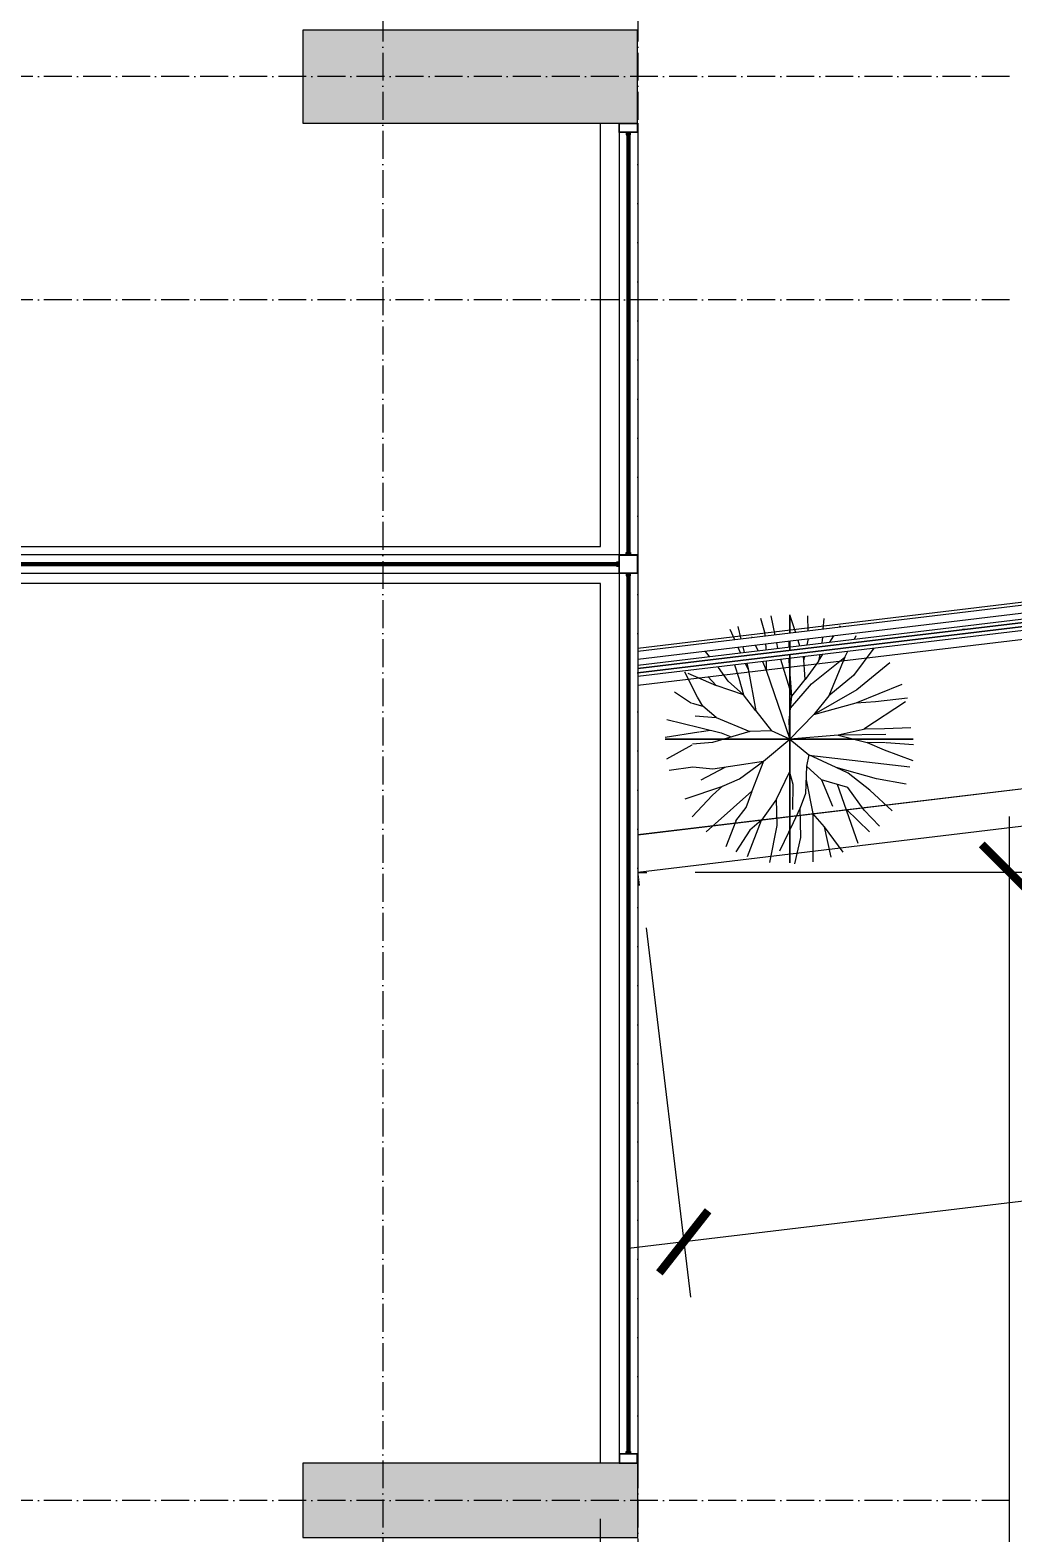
# Model space of a CAD drawing. Header units: millimetres. Extents: x -20215 to 101892, y -17414 to 45470.
# Drawn here: x 37733 to 43019, y 11275 to 19350 of the extents above; entities that cross this region are included whole.
import ezdxf

# ---------------------------------------------------------------- set-up
doc = ezdxf.new("R2010")
doc.units = ezdxf.units.MM
doc.set_wipeout_variables(frame=1)
doc.linetypes.add('Grid Line', pattern=[4.2, 3, -0.6, 0, -0.6])
doc.linetypes.add('Hidden 1_8_', pattern=[4.7625, 3.175, -1.5875])
for name, color, linetype, lineweight in [('A-DETL-HDLN', 161, 'Hidden 1_8_', 5), ('CUA', 31, 'Continuous', 9), ('DIM', 1, 'Continuous', 5), ('G-IMPT', 8, 'Continuous', 5), ('L-SITE', 91, 'Continuous', 5), ('NET THAY 1', 41, 'Continuous', 5), ('NET THAY 2', 55, 'Continuous', 5), ('NET-CAT', 3, 'Continuous', 15), ('NET-THAY', 2, 'Continuous', 9), ('TRUC', 225, 'Continuous', 5), ('X-COT HAM$0$LC.HA', 8, 'Continuous', 9)]:
    doc.layers.add(name, color=color, linetype=linetype, lineweight=lineweight)
doc.styles.add('TA1', font='arial_0.ttf')
doc.dimstyles.new('D_200_KTx2', dxfattribs={"dimtxt": 400, "dimasz": 300, "dimexe": 300, "dimexo": 300, "dimgap": 160, "dimtad": 1, "dimdec": 0, "dimzin": 9, "dimtxsty": 'TA1', "dimblk": 'ARCHTICK', "dimcen": 1, "dimdle": 300, "dimclrd": 256, "dimclre": 256, "dimclrt": 7, "dimadec": 0, "dimazin": 0, "dimtfac": 1, "dimtdec": 0, "dimtix": 1, "dimtmove": 1, "dimatfit": 3, "dimldrblk": 'ARCHTICK', "dimfxl": 0, "dimtolj": 1, "dimtzin": 0, "dimlwd": -1, "dimlwe": -1, "dimarcsym": 0})

# ---------------------------------------------------------------- blocks, each defined once
blk = doc.blocks.new('ALC1807-ASCENT PLAZA-KET CAU_rvt-1-MẶT BẰNG TẦNG 4')
at = {"layer": 'X-COT HAM$0$LC.HA'}
h = blk.add_hatch(color=256, dxfattribs=at)
h.dxf.hatch_style = 1
h.paths.add_polyline_path([(39199.8, 19349.9), (39199.8, 18849.9), (40999.8, 18849.9), (40999.8, 19349.9)])
h = blk.add_hatch(color=256, dxfattribs=at)
h.dxf.hatch_style = 1
h.paths.add_polyline_path([(39200.5, 11649.9), (39200.5, 11249.9), (41000.5, 11249.9), (41000.5, 11649.9)])
at = {"ltscale": 1000}
for points in [[(39199.8, 19349.9), (39199.8, 18849.9), (40999.8, 18849.9), (40999.8, 19349.9)], [(39200.5, 11649.9), (39200.5, 11249.9), (41000.5, 11249.9), (41000.5, 11649.9)]]:
    blk.add_lwpolyline(points, close=True, dxfattribs=at)
blk = doc.blocks.new('Railing - NBS_RailInfillPnl_Post-1648199-MẶT BẰNG TẦNG 4')
at = {"layer": 'NET THAY 2'}
for p, q in [((-13, -5), (-13, 5)), ((13, 5), (13, -5))]:
    blk.add_line(p, q, dxfattribs=at)
blk = doc.blocks.new('Railing - Railing-1506754-MẶT BẰNG TẦNG 4')
at = {"layer": 'NET THAY 1'}
for p, q in [((41000.5, 15877.7), (58462.4, 17969.9)), ((41000.5, 15938.2), (47388.2, 16703.5))]:
    blk.add_line(p, q, dxfattribs=at)
at = {"rotation": 276.832148128772}
blk.add_blockref('Railing - NBS_RailInfillPnl_Post-1648199-MẶT BẰNG TẦNG 4', (42753.8, 16118), dxfattribs=at)
blk = doc.blocks.new('Top Rail Type - Top Rail_Internal_-1506755-MẶT BẰNG TẦNG 4')
at = {"layer": 'NET THAY 1'}
for p, q in [((41000.5, 15918.8), (58417.1, 18005.5)), ((41000.5, 15897.1), (58441, 17986.7))]:
    blk.add_line(p, q, dxfattribs=at)
blk = doc.blocks.new('Top Rail Type - Top Rail_Internal_-V6-MẶT BẰNG TẦNG 4')
at = {"layer": 'NET THAY 1'}
for p, q in [((58417.1, 18005.5), (41000.5, 15918.8)), ((58441, 17986.7), (41000.5, 15897.1))]:
    blk.add_line(p, q, dxfattribs=at)
blk = doc.blocks.new('Handrail Type - Handrail_Internal_-V7-MẶT BẰNG TẦNG 4')
at = {"layer": 'NET THAY 1'}
for p, q in [((58315.2, 18085.6), (41000.5, 16011.1)), ((58362.3, 18048.5), (41000.5, 15968.4))]:
    blk.add_line(p, q, dxfattribs=at)
blk = doc.blocks.new('CAY XANH 1 - new block_dwg_110_植栽_中_高木 - 落葉1_φ4000_H5500-1445069-IDEA-4th Storey - Detail-V102-MẶT BẰNG TẦNG 4')
at = {"layer": 'G-IMPT'}
for p, q in [((-306, 1976), (-243, 1670)), ((-5, 2000), (87, 1709)), ((294, 1734), (285, 1980)), ((541, 1934), (530, 1762)), ((-883, 1593), (-958, 1760)), ((-838, 1808), (-788, 1605)), ((796, 1794), (813, 1820)), ((-791, 1387), (-829, 1472)), ((-757, 1481), (-736, 1393)), ((-615, 1645), (-606, 1626)), ((-553, 1505), (-515, 1420)), ((-217, 1545), (-199, 1458)), ((-10, 1480), (-10, 1570)), ((125, 1587), (153, 1500)), ((277, 1515), (297, 1607)), ((642, 1558), (706, 1656)), ((1033, 1605), (1065, 1665)), ((-1289, 1327), (-1355, 1409)), ((-667, 1111), (-714, 1216)), ((-383, 1255), (-379, 1110)), ((879, 1317), (625, 696)), ((-1850, 759), (-1578, 578)), ((1796, 880), (1057, 580)), ((-1570, 578), (-1398, 529)), ((1855, 599), (1188, 159)), ((-2000, 33), (-1462, 119)), ((-1453, 121), (-1278, 144)), ((-1975, -315), (-1571, -88)), ((1984, -88), (1545, -58)), ((-1423, -653), (-1041, -445)), ((1923, -449), (303, -262)), ((1097, -1672), (762, -724)), ((1278, -1483), (902, -1122)), ((-1024, -1718), (-864, -1308)), ((855, -1808), (552, -1405))]:
    blk.add_line(p, q, dxfattribs=at)
at = {"layer": 'G-IMPT', "flags": 128}
for points in [[(-472, 1941), (-408, 1715), (-403, 1651)], [(-393, 1524), (-389, 1474), (-388, 1435)], [(1346, 1462), (1021, 1024), (625, 696), (384, 396), (0, 0), (305, -251), (268, -432)], [(521, 1634), (518, 1586), (511, 1543)], [(-692, 1218), (-670, 1129), (-546, 458), (-743, 713), (-989, 932), (-1147, 1149), (-1157, 1162)], [(-440, 1248), (-379, 1110), (0, 0), (-295, 133)], [(-154, 1283), (30, 691), (242, 956)], [(1939, 182), (1516, 167), (1206, 162), (773, 64), (0, 0), (-10, 303), (30, 691), (-10, 1257), (-10, 1300)], [(10, 497), (348, 890), (879, 1317), (930, 1413)], [(207, 1326), (224, 1272), (237, 1329)], [(459, 1252), (242, 956), (224, 1272)], [(1602, 1227), (1074, 790), (384, 396), (1064, 582), (1374, 607), (1887, 662)], [(478, 1358), (459, 1252), (526, 1364)], [(-1522, 376), (-1182, 348), (-1399, 530), (-1482, 672), (-1685, 1077)], [(-1640, 1059), (-1182, 862), (-1319, 1008)], [(-891, 1194), (-819, 978), (-743, 713), (-1182, 862)], [(-1974, 319), (-1451, 187), (-1104, 101), (-945, 37)], [(-1182, 348), (-645, 125), (-1245, -52), (-1564, -80)], [(-546, 458), (-295, 133), (-645, 125)], [(-1683, -957), (-1092, -755), (-807, -637), (-423, -352), (0, 0), (-5, -527)], [(1538, 78), (773, 64), (1241, -50)], [(1534, -57), (1241, -50), (1512, -168), (1971, -338)], [(-1938, -494), (-1560, -440), (-1235, -475), (-846, -416), (-423, -352), (-610, -834), (-905, -1095), (-1342, -1483)], [(508, -651), (268, -432), (248, -870), (165, -1101)], [(1865, -721), (1389, -632), (743, -453), (305, -251)], [(1640, -1145), (1284, -817), (935, -541), (743, -453)], [(-217, -960), (-5, -527), (44, -720), (39, -1126)], [(258, -651), (365, -1191), (365, -1967)], [(1438, -1391), (1191, -1135), (931, -773), (508, -651), (685, -1070)], [(-1567, -1243), (-1244, -895), (-1077, -745)], [(-867, -1310), (-703, -1095), (-608, -832)], [(-321, -1974), (-207, -1385), (-217, -960), (-458, -1297)], [(76, -1999), (175, -1573), (165, -1101), (52, -1342), (-170, -1795)], [(659, -1888), (552, -1405), (365, -1191)], [(-682, -1880), (-458, -1297), (-645, -1459), (-866, -1803)]]:
    blk.add_lwpolyline(points, dxfattribs=at)
blk = doc.blocks.new('CAY XANH 1 - new block_dwg-V103-MẶT BẰNG TẦNG 4')
at = {"xscale": 0.5, "yscale": 0.5, "zscale": 0.5}
blk.add_blockref('CAY XANH 1 - new block_dwg_110_植栽_中_高木 - 落葉1_φ4000_H5500-1445069-IDEA-4th Storey - Detail-V102-MẶT BẰNG TẦNG 4', (-494874, 495980), dxfattribs=at)
blk = doc.blocks.new('CAY XANH 1 - CAY XANH_dwg-1404436-MẶT BẰNG TẦNG 4')
at = {"layer": 'G-IMPT'}
for p, q in [((28746.5, 0), (28733, 0)), ((28788.3, 0), (28770.7, 0)), ((28931.4, 0), (28921.9, 0)), ((29155.3, 0), (29164.1, 0))]:
    blk.add_line(p, q, dxfattribs=at)
at = {"layer": 'G-IMPT', "flags": 128}
for points in [[(28694.1, 0), (28684.6, 0), (28661.3, 0), (28659.4, 0), (28644, 0), (28634.5, 0), (28611.2, 0), (28603.7, 0), (28594.2, 0), (28603.7, 0), (28609.6, 0), (28592.2, 0), (28570.9, 0), (28578.4, 0), (28603.7, 0), (28662, 0), (28642.6, 0), (28600.1, 0), (28579.1, 0), (28609.9, 0), (28604, 0), (28575.2, 0), (28563.7, 0), (28584.7, 0), (28609.9, 0), (28613.8, 0), (28600.1, 0), (28611.8, 0), (28638.7, 0), (28677.6, 0), (28708.4, 0), (28713.9, 0), (28725.7, 0), (28715.9, 0), (28712.3, 0), (28702.5, 0), (28691, 0), (28706.4, 0), (28731.3, 0), (28735.2, 0), (28750.6, 0), (28756.5, 0), (28781.4, 0), (28806.3, 0), (28821.7, 0), (28833.5, 0), (28837.1, 0), (28862.3, 0), (28883.3, 0), (28898.7, 0), (28916, 0), (28931.4, 0)], [(28647.5, 0), (28660.7, 0), (28678.3, 0), (28673.9, 0), (28669.5, 0), (28647.5, 0)], [(29039.2, 0), (29014.3, 0), (28989.4, 0), (28974, 0), (28975.7, 0), (28958.6, 0), (28943.2, 0), (28925.9, 0), (28918, 0), (28931.4, 0), (28920, 0), (28895.1, 0), (28877.7, 0), (28821.5, 0), (28814, 0), (28794.6, 0), (28769.7, 0), (28707.5, 0), (28715.4, 0), (28722.9, 0), (28717.3, 0), (28707.5, 0), (28702, 0), (28694.1, 0)], [(28752.4, 0), (28737, 0), (28715.7, 0)], [(28715.7, 0), (28725.2, 0), (28721.6, 0), (28735, 0), (28740.6, 0), (28746.5, 0), (28765.8, 0), (28752.4, 0)], [(28733, 0), (28738.9, 0), (28756, 0), (28765.8, 0), (28771.4, 0), (28775.3, 0), (28781.2, 0), (28788.7, 0), (28792.7, 0), (28732.7, 0)], [(28732.7, 0), (28740.3, 0), (28815.9, 0), (28825.4, 0), (28881.6, 0), (28895.1, 0), (28898.7, 0), (28889.2, 0), (28895.1, 0), (28904.6, 0), (28921.9, 0), (28927.8, 0)], [(28763.8, 0), (28748.4, 0), (28746.5, 0)], [(28785.1, 0), (28788.7, 0), (28790.7, 0), (28785.1, 0), (28763.8, 0)], [(28770.7, 0), (28768.5, 0), (28779.5, 0), (28788.3, 0)], [(28817.6, 0), (28796.6, 0), (28785.1, 0)], [(28921.9, 0), (28908.5, 0), (28910.5, 0), (28893.1, 0), (28898.7, 0), (28893.1, 0), (28867.9, 0), (28812, 0)], [(28812, 0), (28823.5, 0), (28817.6, 0)], [(28927.8, 0), (28939.3, 0), (28941.3, 0), (28946.8, 0), (28956.7, 0), (28933.4, 0), (28921.9, 0), (28931.4, 0), (28946.8, 0), (28962.2, 0), (28970.1, 0), (28981.6, 0), (28995, 0)], [(29091.3, 0), (29110.6, 0), (29116.2, 0), (29106.7, 0), (29089.3, 0), (29081.8, 0), (29072, 0), (29058.5, 0), (29037.2, 0), (29033.6, 0), (29018.2, 0), (29008.4, 0), (29002.8, 0), (28997, 0), (28983.5, 0), (28966.2, 0), (28958.6, 0), (28956.7, 0), (28939.3, 0), (28921.9, 0)], [(28921.9, 0), (28931.4, 0), (28933.4, 0), (28943.2, 0), (28956.7, 0), (28954.7, 0), (28958.6, 0), (28975.7, 0), (28981.6, 0), (28987.5, 0), (29004.8, 0), (29037.2, 0), (29047.1, 0), (29053, 0), (29041.2, 0), (29043.1, 0), (29051, 0), (29068.4, 0)], [(28995, 0), (29010.4, 0), (29025.8, 0), (29020.2, 0), (29006.5, 0)], [(29006.5, 0), (29025.8, 0), (29029.7, 0), (29018.2, 0), (29025.8, 0), (29045.1, 0), (29053, 0), (29062.5, 0), (29070, 0), (29083.8, 0), (29108.7, 0), (29114.5, 0)], [(29312.7, 0), (29293.4, 0), (29302.9, 0), (29316.3, 0), (29320.3, 0), (29302.9, 0), (29285.5, 0), (29262.6, 0), (29270.1, 0), (29304.9, 0), (29312.7, 0), (29304.9, 0), (29297.3, 0), (29281.9, 0), (29327.3, 0), (29348.6, 0), (29330.1, 0), (29343.5, 0), (29390.9, 0), (29381.4, 0), (29362, 0), (29366, 0), (29373.5, 0), (29352.5, 0), (29344.7, 0), (29331.2, 0), (29311.9, 0), (29298.5, 0), (29229.9, 0), (29212.5, 0), (29205, 0), (29176.1, 0), (29168.3, 0), (29150.9, 0), (29145.3, 0), (29160.7, 0), (29174.2, 0), (29170.2, 0), (29152.9, 0), (29145.3, 0), (29102.8, 0), (29106.7, 0), (29070, 0), (29043.1, 0), (29037.2, 0)], [(29037.2, 0), (29058.5, 0), (29072, 0), (29087.4, 0), (29099.2, 0), (29089.3, 0), (29075.9, 0), (29068.4, 0), (29104.7, 0), (29116.2, 0)], [(29116.2, 0), (29091.3, 0), (29083.8, 0), (29070, 0), (29049, 0), (29039.2, 0)], [(29068.4, 0), (29056.6, 0), (29060.5, 0), (29112.3, 0), (29147, 0), (29158.4, 0), (29135.5, 0), (29131.6, 0), (29147, 0), (29162.4, 0), (29169.9, 0), (29187.3, 0), (29195.1, 0), (29222, 0), (29233.5, 0), (29256.7, 0), (29210.9, 0), (29220.4, 0), (29208.6, 0), (29224, 0), (29237.7, 0), (29247.2, 0), (29260.6, 0), (29268.5, 0), (29283.9, 0), (29299.3, 0), (29312.7, 0)], [(29114.5, 0), (29100.8, 0), (29091.3, 0)], [(29160.7, 0), (29147, 0), (29133.5, 0), (29139.4, 0), (29162.4, 0), (29170.2, 0), (29154.8, 0)], [(29164.1, 0), (29172.9, 0), (29179.5, 0), (29192.7, 0), (29186.1, 0), (29150.9, 0), (29144.3, 0), (29137.8, 0), (29144.3, 0), (29155.3, 0)], [(29154.8, 0), (29162.4, 0), (29181.7, 0), (29191.5, 0), (29185.6, 0), (29212.5, 0), (29224, 0), (29205, 0), (29199.1, 0), (29177.8, 0), (29179.7, 0)], [(29179.7, 0), (29174.2, 0), (29160.7, 0)], [(29221.3, 0), (29199.3, 0), (29186.1, 0), (29199.3, 0)], [(29199.3, 0), (29210.3, 0), (29230.1, 0), (29241.1, 0), (29283.4, 0), (29301, 0), (29296.6, 0), (29238.9, 0), (29241.1, 0), (29225.7, 0), (29221.3, 0)]]:
    blk.add_lwpolyline(points, dxfattribs=at)
for points in [[(28645.7, 0), (28641.3, 0), (28706.9, 0), (28676.5, 0), (28672.1, 0), (28685.3, 0), (28676.5, 0)], [(28690.8, 0), (28669.5, 0), (28662, 0), (28675.4, 0), (28681, 0), (28698.3, 0), (28700.3, 0)], [(28737.7, 0), (28750.9, 0), (28759.7, 0), (28755.3, 0), (28737.7, 0), (28711.3, 0), (28700.3, 0), (28698.1, 0), (28715.7, 0), (28717.9, 0), (28722.3, 0), (28739.9, 0)], [(28785.9, 0), (28783.7, 0), (28768.3, 0), (28757.3, 0), (28752.9, 0), (28748.5, 0), (28768.3, 0), (28777.1, 0)], [(28904.6, 0), (28915.6, 0), (28871.6, 0), (28805.9, 0), (28810.3, 0), (28803.7, 0), (28873.8, 0), (28882.6, 0)], [(28871.6, 0), (28858.4, 0), (28851.8, 0), (28862.8, 0)], [(28898, 0), (28909, 0), (28928.8, 0), (28931, 0), (28935.4, 0), (28942, 0), (28931, 0), (28909, 0), (28880.4, 0)], [(28926.6, 0), (28942, 0), (28957.4, 0), (28950.8, 0), (28975, 0), (28957.4, 0), (28948.6, 0), (28915.6, 0)], [(28970.6, 0), (28975, 0), (28957.4, 0), (28942, 0), (28955.2, 0), (28950.8, 0)], [(29036.6, 0), (29043.2, 0), (29045.4, 0), (29025.6, 0), (29023.4, 0)], [(29118, 0), (29115.8, 0), (29135.6, 0), (29140, 0), (29129, 0)], [(29157.5, 0), (29161.9, 0), (29190.5, 0), (29194.9, 0), (29192.7, 0), (29205.9, 0), (29225.7, 0), (29219.1, 0), (29205.9, 0), (29203.7, 0), (29192.7, 0), (29164.1, 0)], [(29287, 0), (29239.4, 0), (29231.8, 0), (29294.6, 0), (29300.5, 0), (29319.8, 0), (29304.4, 0)]]:
    blk.add_lwpolyline(points, close=True, dxfattribs=at)
blk = doc.blocks.new('CAY XANH 1 - CAY XANH_dwg-V104-MẶT BẰNG TẦNG 4')
at = {"layer": 'G-IMPT'}
for p, q in [((0, -28650.1), (0, -28680.9)), ((0, -28746.5), (0, -28733)), ((0, -28788.3), (0, -28770.7)), ((0, -28931.4), (0, -28921.9)), ((0, -29155.3), (0, -29164.1))]:
    blk.add_line(p, q, dxfattribs=at)
at = {"layer": 'G-IMPT', "flags": 128}
for points in [[(0, -28623.5), (0, -28600.1), (0, -28579.1), (0, -28609.9), (0, -28604), (0, -28575.2), (0, -28563.7), (0, -28584.7), (0, -28609.9), (0, -28613.8), (0, -28600.1), (0, -28611.8), (0, -28623.5)], [(0, -28623.5), (0, -28611.2), (0, -28603.7), (0, -28594.2), (0, -28603.7), (0, -28609.6), (0, -28592.2), (0, -28570.9), (0, -28578.4), (0, -28603.7), (0, -28623.5)], [(0, -28680.9), (0, -28661.3), (0, -28659.4), (0, -28650.1)], [(0, -28650.1), (0, -28662), (0, -28650.1)], [(0, -28650.1), (0, -28677.6), (0, -28680.9)], [(0, -28680.9), (0, -28676.5), (0, -28650.1)], [(0, -28650.1), (0, -28660.7), (0, -28678.3), (0, -28673.9), (0, -28669.5), (0, -28650.1)], [(0, -28680.9), (0, -28669.5), (0, -28662), (0, -28675.4), (0, -28680.9)], [(0, -28680.9), (0, -28676.5), (0, -28672.1), (0, -28680.9)], [(0, -28694.4), (0, -28708.4), (0, -28713.9), (0, -28725.7), (0, -28715.9), (0, -28712.3), (0, -28702.5), (0, -28694.4)], [(0, -28694.4), (0, -28706.4), (0, -28731.3), (0, -28735.2), (0, -28750.6), (0, -28756.5), (0, -28781.4), (0, -28806.3), (0, -28821.7), (0, -28833.5), (0, -28837.1), (0, -28862.3), (0, -28883.3), (0, -28898.7), (0, -28916), (0, -28931.4)], [(0, -29039.2), (0, -29014.3), (0, -28989.4), (0, -28974), (0, -28975.7), (0, -28958.6), (0, -28943.2), (0, -28925.9), (0, -28918), (0, -28931.4), (0, -28920), (0, -28895.1), (0, -28877.7), (0, -28821.5), (0, -28814), (0, -28794.6), (0, -28769.7), (0, -28707.5), (0, -28715.4), (0, -28722.9), (0, -28717.3), (0, -28707.5), (0, -28702), (0, -28694.4)], [(0, -28694.4), (0, -28706.9), (0, -28694.4)], [(0, -28694.4), (0, -28698.3), (0, -28700.3), (0, -28694.4)], [(0, -28752.4), (0, -28737), (0, -28715.7)], [(0, -28715.7), (0, -28725.2), (0, -28721.6), (0, -28735), (0, -28740.6), (0, -28746.5), (0, -28765.8), (0, -28752.4)], [(0, -28733), (0, -28738.9), (0, -28756), (0, -28765.8), (0, -28771.4), (0, -28775.3), (0, -28781.2), (0, -28788.7), (0, -28792.7), (0, -28732.7)], [(0, -28732.7), (0, -28740.3), (0, -28815.9), (0, -28825.4), (0, -28881.6), (0, -28895.1), (0, -28898.7), (0, -28889.2), (0, -28895.1), (0, -28904.6), (0, -28921.9), (0, -28927.8)], [(0, -28763.8), (0, -28748.4), (0, -28746.5)], [(0, -28785.1), (0, -28788.7), (0, -28790.7), (0, -28785.1), (0, -28763.8)], [(0, -28770.7), (0, -28768.5), (0, -28779.5), (0, -28788.3)], [(0, -28817.6), (0, -28796.6), (0, -28785.1)], [(0, -28921.9), (0, -28908.5), (0, -28910.5), (0, -28893.1), (0, -28898.7), (0, -28893.1), (0, -28867.9), (0, -28812)], [(0, -28812), (0, -28823.5), (0, -28817.6)], [(0, -28927.8), (0, -28939.3), (0, -28941.3), (0, -28946.8), (0, -28956.7), (0, -28933.4), (0, -28921.9), (0, -28931.4), (0, -28946.8), (0, -28962.2), (0, -28970.1), (0, -28981.6), (0, -28995)], [(0, -29091.3), (0, -29110.6), (0, -29116.2), (0, -29106.7), (0, -29089.3), (0, -29081.8), (0, -29072), (0, -29058.5), (0, -29037.2), (0, -29033.6), (0, -29018.2), (0, -29008.4), (0, -29002.8), (0, -28997), (0, -28983.5), (0, -28966.2), (0, -28958.6), (0, -28956.7), (0, -28939.3), (0, -28921.9)], [(0, -28921.9), (0, -28931.4), (0, -28933.4), (0, -28943.2), (0, -28956.7), (0, -28954.7), (0, -28958.6), (0, -28975.7), (0, -28981.6), (0, -28987.5), (0, -29004.8), (0, -29037.2), (0, -29047.1), (0, -29053), (0, -29041.2), (0, -29043.1), (0, -29051), (0, -29068.4)], [(0, -28995), (0, -29010.4), (0, -29025.8), (0, -29020.2), (0, -29006.5)], [(0, -29006.5), (0, -29025.8), (0, -29029.7), (0, -29018.2), (0, -29025.8), (0, -29045.1), (0, -29053), (0, -29062.5), (0, -29070), (0, -29083.8), (0, -29108.7), (0, -29114.5)], [(0, -29312.7), (0, -29293.4), (0, -29302.9), (0, -29316.3), (0, -29320.3), (0, -29302.9), (0, -29285.5), (0, -29262.6), (0, -29270.1), (0, -29304.9), (0, -29312.7), (0, -29304.9), (0, -29297.3), (0, -29281.9), (0, -29327.3), (0, -29348.6), (0, -29330.1), (0, -29343.5), (0, -29390.9), (0, -29381.4), (0, -29362), (0, -29366), (0, -29373.5), (0, -29352.5), (0, -29344.7), (0, -29331.2), (0, -29311.9), (0, -29298.5), (0, -29229.9), (0, -29212.5), (0, -29205), (0, -29176.1), (0, -29168.3), (0, -29150.9), (0, -29145.3), (0, -29160.7), (0, -29174.2), (0, -29170.2), (0, -29152.9), (0, -29145.3), (0, -29102.8), (0, -29106.7), (0, -29070), (0, -29043.1), (0, -29037.2)], [(0, -29037.2), (0, -29058.5), (0, -29072), (0, -29087.4), (0, -29099.2), (0, -29089.3), (0, -29075.9), (0, -29068.4), (0, -29104.7), (0, -29116.2)], [(0, -29116.2), (0, -29091.3), (0, -29083.8), (0, -29070), (0, -29049), (0, -29039.2)], [(0, -29068.4), (0, -29056.6), (0, -29060.5), (0, -29112.3), (0, -29147), (0, -29158.4), (0, -29135.5), (0, -29131.6), (0, -29147), (0, -29162.4), (0, -29169.9), (0, -29187.3), (0, -29195.1), (0, -29222), (0, -29233.5), (0, -29256.7), (0, -29210.9), (0, -29220.4), (0, -29208.6), (0, -29224), (0, -29237.7), (0, -29247.2), (0, -29260.6), (0, -29268.5), (0, -29283.9), (0, -29299.3), (0, -29312.7)], [(0, -29114.5), (0, -29100.8), (0, -29091.3)], [(0, -29160.7), (0, -29147), (0, -29133.5), (0, -29139.4), (0, -29162.4), (0, -29170.2), (0, -29154.8)], [(0, -29164.1), (0, -29172.9), (0, -29179.5), (0, -29192.7), (0, -29186.1), (0, -29150.9), (0, -29144.3), (0, -29137.8), (0, -29144.3), (0, -29155.3)], [(0, -29154.8), (0, -29162.4), (0, -29181.7), (0, -29191.5), (0, -29185.6), (0, -29212.5), (0, -29224), (0, -29205), (0, -29199.1), (0, -29177.8), (0, -29179.7)], [(0, -29179.7), (0, -29174.2), (0, -29160.7)], [(0, -29221.3), (0, -29199.3), (0, -29186.1), (0, -29199.3)], [(0, -29199.3), (0, -29210.3), (0, -29230.1), (0, -29241.1), (0, -29283.4), (0, -29301), (0, -29296.6), (0, -29238.9), (0, -29241.1), (0, -29225.7), (0, -29221.3)]]:
    blk.add_lwpolyline(points, dxfattribs=at)
for points in [[(0, -28737.7), (0, -28750.9), (0, -28759.7), (0, -28755.3), (0, -28737.7), (0, -28711.3), (0, -28700.3), (0, -28698.1), (0, -28715.7), (0, -28717.9), (0, -28722.3), (0, -28739.9)], [(0, -28785.9), (0, -28783.7), (0, -28768.3), (0, -28757.3), (0, -28752.9), (0, -28748.5), (0, -28768.3), (0, -28777.1)], [(0, -28904.6), (0, -28915.6), (0, -28871.6), (0, -28805.9), (0, -28810.3), (0, -28803.7), (0, -28873.8), (0, -28882.6)], [(0, -28871.6), (0, -28858.4), (0, -28851.8), (0, -28862.8)], [(0, -28898), (0, -28909), (0, -28928.8), (0, -28931), (0, -28935.4), (0, -28942), (0, -28931), (0, -28909), (0, -28880.4)], [(0, -28926.6), (0, -28942), (0, -28957.4), (0, -28950.8), (0, -28975), (0, -28957.4), (0, -28948.6), (0, -28915.6)], [(0, -28970.6), (0, -28975), (0, -28957.4), (0, -28942), (0, -28955.2), (0, -28950.8)], [(0, -29036.6), (0, -29043.2), (0, -29045.4), (0, -29025.6), (0, -29023.4)], [(0, -29118), (0, -29115.8), (0, -29135.6), (0, -29140), (0, -29129)], [(0, -29157.5), (0, -29161.9), (0, -29190.5), (0, -29194.9), (0, -29192.7), (0, -29205.9), (0, -29225.7), (0, -29219.1), (0, -29205.9), (0, -29203.7), (0, -29192.7), (0, -29164.1)], [(0, -29287), (0, -29239.4), (0, -29231.8), (0, -29294.6), (0, -29300.5), (0, -29319.8), (0, -29304.4)]]:
    blk.add_lwpolyline(points, close=True, dxfattribs=at)
blk = doc.blocks.new('CAY XANH 1 - CAY XANH 1-V105-MẶT BẰNG TẦNG 4')
for name, p, xscale, yscale, zscale in [('CAY XANH 1 - new block_dwg-V103-MẶT BẰNG TẦNG 4', (331762.8, -332503.6), 0.6703958691910499, 0.6703958691910499, 0.6703958691910499), ('CAY XANH 1 - CAY XANH_dwg-V104-MẶT BẰNG TẦNG 4', (0, 46610), 1.608504446305672, 1.608504446305672, 1.608504446305672), ('CAY XANH 1 - CAY XANH_dwg-1404436-MẶT BẰNG TẦNG 4', (-46720.7, 0), 1.612196637345681, 1.612196637345681, 1.612196637345681)]:
    blk.add_blockref(name, p, dxfattribs=dict(xscale=xscale, yscale=yscale, zscale=zscale))
blk = doc.blocks.new('_ARCHTICK')
at = {"color": 0, "linetype": 'ByBlock', "const_width": 0.15}
blk.add_lwpolyline([(-0.5, -0.5), (0.5, 0.5)], dxfattribs=at)
blk = doc.blocks.new('*D357')
at = {"layer": 'Defpoints', "color": 0, "transparency": 16777216}
for p in [(41010.5, 14824.9), (51179.4, 13601.4), (41248.3, 12839.1)]:
    blk.add_point(p, dxfattribs=at)
at = {"layer": 'DIM', "transparency": 16777216}
for p, q in [((41046.1, 14527), (41284, 12541.2)), ((51143.7, 13899.3), (51093.2, 14320.5)), ((51426.8, 14058.3), (40950.5, 12803.4))]:
    blk.add_line(p, q, dxfattribs=at)
at = {"layer": 'DIM', "transparency": 16777216, "xscale": 300, "yscale": 300, "zscale": 300}
for p, rotation in [((51128.9, 14022.6), 6.830649259175843), ((41248.3, 12839.1), 186.8306492591759)]:
    blk.add_blockref('_ARCHTICK', p, dxfattribs=dict(at, rotation=rotation))
at = {"layer": 'DIM', "color": 7, "transparency": 16777216, "insert": (46145.3, 13792.5), "char_height": 400, "attachment_point": 5, "rotation": 6.83065, "style": 'TA1'}
blk.add_mtext('\\A1;9951', dxfattribs=at)
blk = doc.blocks.new('*D370')
at = {"layer": 'Defpoints', "color": 0, "transparency": 16777216}
for p in [(41010.5, 14824.9), (43000.5, 14824.9), (41010.5, 1.1)]:
    blk.add_point(p, dxfattribs=at)
at = {"layer": 'DIM', "transparency": 16777216}
for p, q in [((43000.5, -298.9), (43000.5, 15124.9)), ((41310.5, 14824.9), (43300.5, 14824.9)), ((41310.5, 1.1), (43300.5, 1.1))]:
    blk.add_line(p, q, dxfattribs=at)
at = {"layer": 'DIM', "transparency": 16777216, "xscale": 300, "yscale": 300, "zscale": 300}
for p, rotation in [((43000.5, 14824.9), 90), ((43000.5, 1.1), 270)]:
    blk.add_blockref('_ARCHTICK', p, dxfattribs=dict(at, rotation=rotation))
at = {"layer": 'DIM', "color": 7, "transparency": 16777216, "insert": (42636.3, 7413), "char_height": 400, "attachment_point": 5, "rotation": 90, "style": 'TA1', "bg_fill": 3, "box_fill_scale": 1.1, "bg_fill_color": 256, "bg_fill_true_color": 13158600, "bg_fill_transparency": 0}
blk.add_mtext('\\A1;14824', dxfattribs=at)
blk = doc.blocks.new('*U439')
for p, q in [((9650, 100, 0), (50, 100, 0)), ((9650, 0, 0), (50, 0, 0)), ((9637, 58.2, 0), (63, 58.2, 0)), ((9637, 41.7, 0), (63, 41.7, 0))]:
    blk.add_line(p, q)
at = {"ltscale": 100}
for p, q in [((50, 61, 0), (50, 39, 0)), ((50, 61, 0), (50, 39, 0)), ((9650, 61, 0), (9650, 39, 0)), ((9650, 61, 0), (9650, 39, 0))]:
    blk.add_line(p, q, dxfattribs=at)
at = {"color": 1, "lineweight": 0, "ltscale": 10}
blk.add_line((56.6, 50, 0), (9643.4, 50, 0), dxfattribs=at)
at = {"ltscale": 25, "elevation": 0}
for points in [[(0, 0), (50, 0), (50, 100), (0, 100)], [(2, 2), (48, 2), (48, 98), (2, 98)]]:
    blk.add_lwpolyline(points, close=True, dxfattribs=at)
for points in [[(9700, 100), (9700, 0), (9650, 0), (9650, 100)], [(9698, 98), (9698, 2), (9652, 2), (9652, 98)], [(56.6, 47.5), (56.6, 52.5), (9643.4, 52.5), (9643.4, 47.5)]]:
    blk.add_lwpolyline(points, close=True)
at = {"elevation": 0}
for points in [[(50, 39), (50, 61), (62.5, 61, -0.414214), (63, 60.5), (63, 57, -0.414214), (62.5, 56.5, -0.414214), (62, 57), (62, 59.5, 0.414214), (61.5, 60), (51.5, 60, 0.414214), (51, 59.5), (51, 40.5, 0.414214), (51.5, 40), (61.5, 40, 0.414214), (62, 40.5), (62, 43, -0.414214), (62.5, 43.5, -0.414214), (63, 43), (63, 39.5, -0.414214), (62.5, 39), (50, 39)], [(9650, 39), (9650, 61), (9637.5, 61, 0.414214), (9637, 60.5), (9637, 57, 0.414214), (9637.5, 56.5, 0.414214), (9638, 57), (9638, 59.5, -0.414214), (9638.5, 60), (9648.5, 60, -0.414214), (9649, 59.5), (9649, 40.5, -0.414214), (9648.5, 40), (9638.5, 40, -0.414214), (9638, 40.5), (9638, 43, 0.414214), (9637.5, 43.5, 0.414214), (9637, 43), (9637, 39.5, 0.414214), (9637.5, 39), (9650, 39)]]:
    blk.add_lwpolyline(points, format="xyb", dxfattribs=at)
for points in [[(50, 40.5), (50, 59.5)], [(50, 40.5), (50, 59.5)], [(9650, 40.5), (9650, 59.5)], [(9650, 40.5), (9650, 59.5)]]:
    blk.add_lwpolyline(points, dxfattribs=at)
for points in [[(56.6, 52.3, 0.110226), (56.6, 52.2), (56.6, 47.8, 0.110226), (56.6, 47.7, 0.547587), (60.2, 47.2, -0.371535), (60.6, 47.2, 0.207699), (64.7, 47.4, -0.626616), (65, 47.3, -0.088099), (63, 41.9), (63, 44.1), (60.2, 44.1), (60.2, 42.9), (55.7, 46.5, -0.26277), (55.4, 46.9), (55.4, 50), (55.4, 53.1, -0.26277), (55.7, 53.5), (60.2, 57.1), (60.2, 55.9), (63, 55.9), (63, 58.1, -0.088099), (65, 52.7, -0.626616), (64.7, 52.6, 0.207699), (60.6, 52.8, -0.371535), (60.2, 52.8, 0.547587)], [(9643.4, 52.3, -0.110226), (9643.4, 52.2), (9643.4, 47.8, -0.110226), (9643.4, 47.7, -0.547587), (9639.8, 47.2, 0.371535), (9639.4, 47.2, -0.207699), (9635.3, 47.4, 0.626616), (9635, 47.3, 0.088099), (9637, 41.9), (9637, 44.1), (9639.8, 44.1), (9639.8, 42.9), (9644.3, 46.5, 0.26277), (9644.6, 46.9), (9644.6, 50), (9644.6, 53.1, 0.26277), (9644.3, 53.5), (9639.8, 57.1), (9639.8, 55.9), (9637, 55.9), (9637, 58.1, 0.088099), (9635, 52.7, 0.626616), (9635.3, 52.6, -0.207699), (9639.4, 52.8, 0.371535), (9639.8, 52.8, -0.547587)]]:
    blk.add_lwpolyline(points, format="xyb", close=True)
blk = doc.blocks.new('*U438')
for p, q in [((4780, 100, 0), (50, 100, 0)), ((4780, 0, 0), (50, 0, 0)), ((4767, 58.2, 0), (63, 58.2, 0)), ((4767, 41.7, 0), (63, 41.7, 0))]:
    blk.add_line(p, q)
at = {"ltscale": 100}
for p, q in [((50, 61, 0), (50, 39, 0)), ((50, 61, 0), (50, 39, 0)), ((4780, 61, 0), (4780, 39, 0)), ((4780, 61, 0), (4780, 39, 0))]:
    blk.add_line(p, q, dxfattribs=at)
at = {"color": 1, "lineweight": 0, "ltscale": 10}
blk.add_line((56.6, 50, 0), (4773.4, 50, 0), dxfattribs=at)
at = {"ltscale": 25, "elevation": 0}
for points in [[(0, 0), (50, 0), (50, 100), (0, 100)], [(2, 2), (48, 2), (48, 98), (2, 98)]]:
    blk.add_lwpolyline(points, close=True, dxfattribs=at)
for points in [[(4830, 100), (4830, 0), (4780, 0), (4780, 100)], [(4828, 98), (4828, 2), (4782, 2), (4782, 98)], [(56.6, 47.5), (56.6, 52.5), (4773.4, 52.5), (4773.4, 47.5)]]:
    blk.add_lwpolyline(points, close=True)
at = {"elevation": 0}
for points in [[(50, 39), (50, 61), (62.5, 61, -0.414214), (63, 60.5), (63, 57, -0.414214), (62.5, 56.5, -0.414214), (62, 57), (62, 59.5, 0.414214), (61.5, 60), (51.5, 60, 0.414214), (51, 59.5), (51, 40.5, 0.414214), (51.5, 40), (61.5, 40, 0.414214), (62, 40.5), (62, 43, -0.414214), (62.5, 43.5, -0.414214), (63, 43), (63, 39.5, -0.414214), (62.5, 39), (50, 39)], [(4780, 39), (4780, 61), (4767.5, 61, 0.414214), (4767, 60.5), (4767, 57, 0.414214), (4767.5, 56.5, 0.414214), (4768, 57), (4768, 59.5, -0.414214), (4768.5, 60), (4778.5, 60, -0.414214), (4779, 59.5), (4779, 40.5, -0.414214), (4778.5, 40), (4768.5, 40, -0.414214), (4768, 40.5), (4768, 43, 0.414214), (4767.5, 43.5, 0.414214), (4767, 43), (4767, 39.5, 0.414214), (4767.5, 39), (4780, 39)]]:
    blk.add_lwpolyline(points, format="xyb", dxfattribs=at)
for points in [[(50, 40.5), (50, 59.5)], [(50, 40.5), (50, 59.5)], [(4780, 40.5), (4780, 59.5)], [(4780, 40.5), (4780, 59.5)]]:
    blk.add_lwpolyline(points, dxfattribs=at)
for points in [[(56.6, 52.3, 0.110226), (56.6, 52.2), (56.6, 47.8, 0.110226), (56.6, 47.7, 0.547587), (60.2, 47.2, -0.371535), (60.6, 47.2, 0.207699), (64.7, 47.4, -0.626616), (65, 47.3, -0.088099), (63, 41.9), (63, 44.1), (60.2, 44.1), (60.2, 42.9), (55.7, 46.5, -0.26277), (55.4, 46.9), (55.4, 50), (55.4, 53.1, -0.26277), (55.7, 53.5), (60.2, 57.1), (60.2, 55.9), (63, 55.9), (63, 58.1, -0.088099), (65, 52.7, -0.626616), (64.7, 52.6, 0.207699), (60.6, 52.8, -0.371535), (60.2, 52.8, 0.547587)], [(4773.4, 52.3, -0.110226), (4773.4, 52.2), (4773.4, 47.8, -0.110226), (4773.4, 47.7, -0.547587), (4769.8, 47.2, 0.371535), (4769.4, 47.2, -0.207699), (4765.3, 47.4, 0.626616), (4765, 47.3, 0.088099), (4767, 41.9), (4767, 44.1), (4769.8, 44.1), (4769.8, 42.9), (4774.3, 46.5, 0.26277), (4774.6, 46.9), (4774.6, 50), (4774.6, 53.1, 0.26277), (4774.3, 53.5), (4769.8, 57.1), (4769.8, 55.9), (4767, 55.9), (4767, 58.1, 0.088099), (4765, 52.7, 0.626616), (4765.3, 52.6, -0.207699), (4769.4, 52.8, 0.371535), (4769.8, 52.8, -0.547587)]]:
    blk.add_lwpolyline(points, format="xyb", close=True)
blk = doc.blocks.new('*U440')
for p, q in [((2320, 100, 0), (50, 100, 0)), ((2320, 0, 0), (50, 0, 0)), ((2307, 58.2, 0), (63, 58.2, 0)), ((2307, 41.7, 0), (63, 41.7, 0))]:
    blk.add_line(p, q)
at = {"ltscale": 100}
for p, q in [((50, 61, 0), (50, 39, 0)), ((50, 61, 0), (50, 39, 0)), ((2320, 61, 0), (2320, 39, 0)), ((2320, 61, 0), (2320, 39, 0))]:
    blk.add_line(p, q, dxfattribs=at)
at = {"color": 1, "lineweight": 0, "ltscale": 10}
blk.add_line((56.6, 50, 0), (2313.4, 50, 0), dxfattribs=at)
at = {"ltscale": 25, "elevation": 0}
for points in [[(0, 0), (50, 0), (50, 100), (0, 100)], [(2, 2), (48, 2), (48, 98), (2, 98)]]:
    blk.add_lwpolyline(points, close=True, dxfattribs=at)
for points in [[(2370, 100), (2370, 0), (2320, 0), (2320, 100)], [(2368, 98), (2368, 2), (2322, 2), (2322, 98)], [(56.6, 47.5), (56.6, 52.5), (2313.4, 52.5), (2313.4, 47.5)]]:
    blk.add_lwpolyline(points, close=True)
at = {"elevation": 0}
for points in [[(50, 39), (50, 61), (62.5, 61, -0.414214), (63, 60.5), (63, 57, -0.414214), (62.5, 56.5, -0.414214), (62, 57), (62, 59.5, 0.414214), (61.5, 60), (51.5, 60, 0.414214), (51, 59.5), (51, 40.5, 0.414214), (51.5, 40), (61.5, 40, 0.414214), (62, 40.5), (62, 43, -0.414214), (62.5, 43.5, -0.414214), (63, 43), (63, 39.5, -0.414214), (62.5, 39), (50, 39)], [(2320, 39), (2320, 61), (2307.5, 61, 0.414214), (2307, 60.5), (2307, 57, 0.414214), (2307.5, 56.5, 0.414214), (2308, 57), (2308, 59.5, -0.414214), (2308.5, 60), (2318.5, 60, -0.414214), (2319, 59.5), (2319, 40.5, -0.414214), (2318.5, 40), (2308.5, 40, -0.414214), (2308, 40.5), (2308, 43, 0.414214), (2307.5, 43.5, 0.414214), (2307, 43), (2307, 39.5, 0.414214), (2307.5, 39), (2320, 39)]]:
    blk.add_lwpolyline(points, format="xyb", dxfattribs=at)
for points in [[(50, 40.5), (50, 59.5)], [(50, 40.5), (50, 59.5)], [(2320, 40.5), (2320, 59.5)], [(2320, 40.5), (2320, 59.5)]]:
    blk.add_lwpolyline(points, dxfattribs=at)
for points in [[(56.6, 52.3, 0.110226), (56.6, 52.2), (56.6, 47.8, 0.110226), (56.6, 47.7, 0.547587), (60.2, 47.2, -0.371535), (60.6, 47.2, 0.207699), (64.7, 47.4, -0.626616), (65, 47.3, -0.088099), (63, 41.9), (63, 44.1), (60.2, 44.1), (60.2, 42.9), (55.7, 46.5, -0.26277), (55.4, 46.9), (55.4, 50), (55.4, 53.1, -0.26277), (55.7, 53.5), (60.2, 57.1), (60.2, 55.9), (63, 55.9), (63, 58.1, -0.088099), (65, 52.7, -0.626616), (64.7, 52.6, 0.207699), (60.6, 52.8, -0.371535), (60.2, 52.8, 0.547587)], [(2313.4, 52.3, -0.110226), (2313.4, 52.2), (2313.4, 47.8, -0.110226), (2313.4, 47.7, -0.547587), (2309.8, 47.2, 0.371535), (2309.4, 47.2, -0.207699), (2305.3, 47.4, 0.626616), (2305, 47.3, 0.088099), (2307, 41.9), (2307, 44.1), (2309.8, 44.1), (2309.8, 42.9), (2314.3, 46.5, 0.26277), (2314.6, 46.9), (2314.6, 50), (2314.6, 53.1, 0.26277), (2314.3, 53.5), (2309.8, 57.1), (2309.8, 55.9), (2307, 55.9), (2307, 58.1, 0.088099), (2305, 52.7, 0.626616), (2305.3, 52.6, -0.207699), (2309.4, 52.8, 0.371535), (2309.8, 52.8, -0.547587)]]:
    blk.add_lwpolyline(points, format="xyb", close=True)
blk = doc.blocks.new('A$C293040F0')
blk.add_wipeout([(0, 100), (100, 100), (100, 0), (0, 0)]).dxf.layer = 'CUA'
at = {"layer": 'CUA'}
for points in [[(100, 0), (0, 0), (0, 100), (100, 100)], [(98, 2), (2, 2), (2, 98), (98, 98)]]:
    blk.add_lwpolyline(points, close=True, dxfattribs=at)

msp = doc.modelspace()

# ---------------------------------------------------------------- linework, layer by layer
at = {"layer": 'A-DETL-HDLN'}
for q in [(41008.9, 14754.1), (41050.5, 14823.7)]:
    msp.add_line((41000.5, 14823.7), q, dxfattribs=at)
at = {"layer": 'NET-THAY'}
for p, q in [((40800.5, 16575.9), (40800.5, 18849.9)), ((41000.5, 18849.9), (41000.5, 16011.1)), ((41000.5, 16028.8), (58295.6, 18101)), ((58518, 17926.2), (41000.5, 15827.4)), ((41000.5, 15026.4), (59903, 17290.6)), ((59926.9, 17090.8), (41000.7, 14823.7)), ((31400.5, 16575.9), (40800.5, 16575.9)), ((40800.5, 16375.9), (31400.5, 16375.9)), ((40800.5, 11649.9), (40800.5, 16375.9)), ((41000.5, 15968.4), (41000.5, 15918.8)), ((41000.5, 15897.1), (41000.5, 11649.9)), ((40800.5, 3399.9), (40800.5, 11349.9))]:
    msp.add_line(p, q, dxfattribs=at)
at = {"layer": 'NET-THAY', "color": 7}
for p, q in [((41000.5, 16029.3), (58295.6, 18101)), ((41000.5, 15027.1), (59903, 17290.6))]:
    msp.add_line(p, q, dxfattribs=at)
at = {"layer": 'TRUC', "linetype": 'Grid Line', "ltscale": 50}
for p, q in [((39630.5, 43599.9), (39630.5, -7167.6)), ((41000.5, 43599.9), (41000.5, -4500.1)), ((43000.5, 19099.9), (-12092.4, 19099.9)), ((43000.5, 17899.9), (-14407, 17899.9)), ((43000.5, 11449.9), (-12092.4, 11449.9))]:
    msp.add_line(p, q, dxfattribs=at)

# ---------------------------------------------------------------- block references
at = {"layer": 'CUA', "rotation": 90}
msp.add_blockref('*U440', (41000.5, 16479.9, 0), dxfattribs=at)
at = {"layer": 'CUA'}
msp.add_blockref('*U439', (31250.5, 16429.9), dxfattribs=at)
at = {"layer": 'L-SITE'}
msp.add_blockref('CAY XANH 1 - CAY XANH 1-V105-MẶT BẰNG TẦNG 4', (41818, 15540.1), dxfattribs=at)
at = {"layer": 'NET THAY 1'}
for name in ['Railing - Railing-1506754-MẶT BẰNG TẦNG 4', 'Top Rail Type - Top Rail_Internal_-1506755-MẶT BẰNG TẦNG 4', 'Top Rail Type - Top Rail_Internal_-V6-MẶT BẰNG TẦNG 4', 'Handrail Type - Handrail_Internal_-V7-MẶT BẰNG TẦNG 4']:
    msp.add_blockref(name, (0, 0), dxfattribs=at)
at = {"layer": 'NET-CAT', "lineweight": 5}
msp.add_blockref('ALC1807-ASCENT PLAZA-KET CAU_rvt-1-MẶT BẰNG TẦNG 4', (0, 0), dxfattribs=at)

# ---------------------------------------------------------------- dimensions: what is measured, and where the dimension line sits
at = {"layer": 'DIM'}
dim = msp.add_linear_dim(base=(41248.3, 12839.1), p1=(51179.4, 13601.4), p2=(41010.5, 14824.9), angle=6.83065, dimstyle='D_200_KTx2', dxfattribs=at)
dim.commit()
dim.dimension.update_dxf_attribs({"geometry": '*D357', "text_midpoint": (46145.3, 13792.5)})

# ---------------------------------------------------------------- next in the draw order: dimensions: what is measured, and where the dimension line sits
dim = msp.add_linear_dim(base=(43000.5, 14824.9), p1=(41010.5, 1.1), p2=(41010.5, 14824.9), angle=90, dimstyle='D_200_KTx2', override={"dimtfill": 1, "dimarcsym": 2}, dxfattribs=at)
dim.commit()
dim.dimension.update_dxf_attribs({"geometry": '*D370', "text_midpoint": (42636.3, 7413)})

# ---------------------------------------------------------------- next in the draw order: block references
at = {"layer": 'CUA', "rotation": 90}
msp.add_blockref('*U438', (41000.5, 11649.9), dxfattribs=at)

# ---------------------------------------------------------------- next in the draw order: block references
at = {"layer": 'CUA'}
msp.add_blockref('A$C293040F0', (40900.5, 16429.9), dxfattribs=at)

doc.saveas('drawing.dxf')
